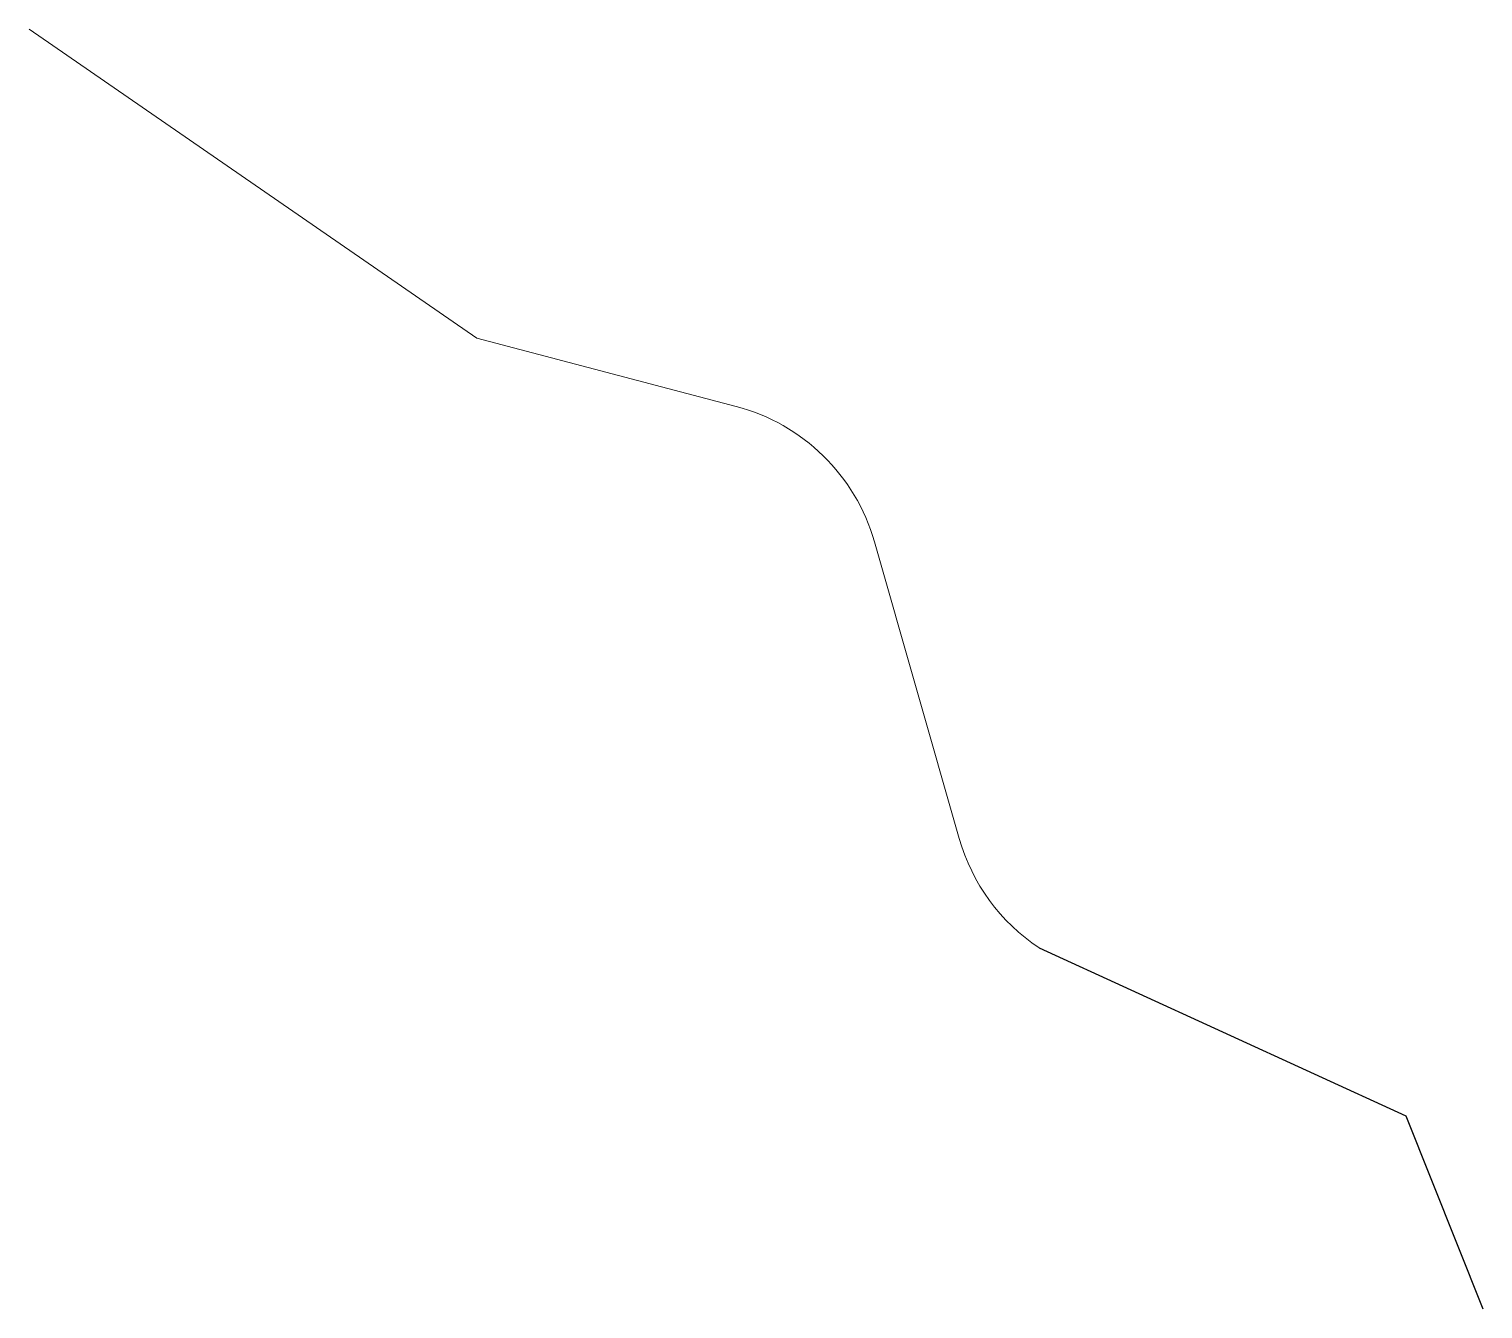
# Model space of a CAD drawing. Header units: millimetres. Extents: x 9.8 to 91.6, y -68.6 to 3.4.
import ezdxf

# ---------------------------------------------------------------- set-up
doc = ezdxf.new("R2010")
doc.units = ezdxf.units.MM
doc.layers.get('0').update_dxf_attribs({"lineweight": 25, "true_color": 0xffffff})
doc.layers.add('layer 1', color=1, linetype='Continuous', lineweight=5, true_color=0xff0000)

msp = doc.modelspace()

# ---------------------------------------------------------------- linework, layer by layer
for p, q in [((66.605, -48.278), (87.227, -57.723)), ((87.227, -57.723), (91.558, -68.583))]:
    msp.add_line(p, q)
at = {"layer": 'layer 1'}
for p, q in [((9.821, 3.383), (35, -14)), ((35, -14), (49.57, -17.832)), ((57.348, -25.448), (62.117, -42.139))]:
    msp.add_line(p, q, dxfattribs=at)
for centre, start, end in [((46.772, -28.47), 15.9454, 75.2639), ((72.694, -39.117), 195.9454, 236.39063)]:
    msp.add_arc(centre, 11, start, end, dxfattribs=at)

doc.saveas('drawing.dxf')
